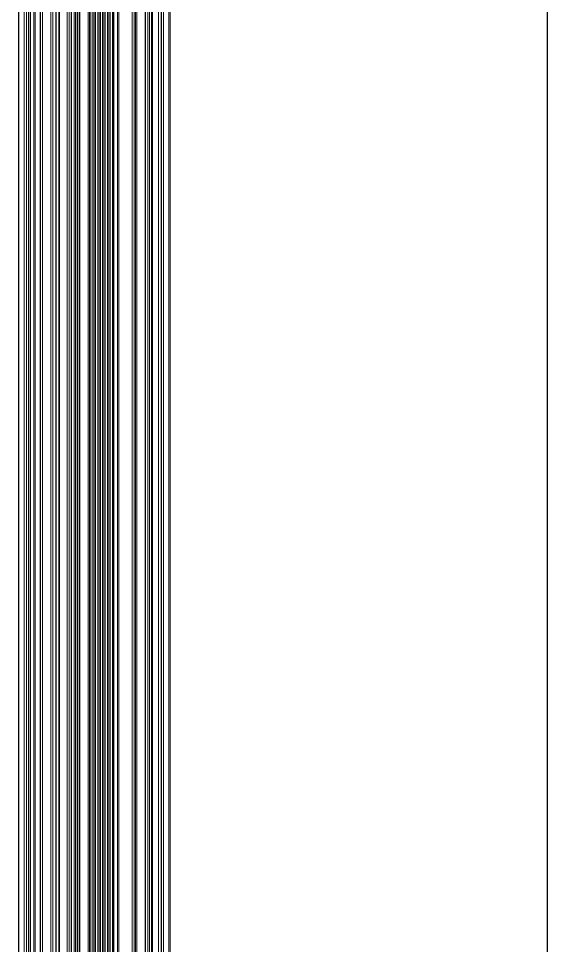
# Model space of a CAD drawing. Header units: millimetres. Extents: x 39 to 459, y 26 to 647.
# Drawn here: x 153.07 to 154.924, y 259.217 to 262.464 of the extents above; entities that cross this region are included whole.
import ezdxf

# ---------------------------------------------------------------- set-up
doc = ezdxf.new("R2010")
doc.units = ezdxf.units.MM
doc.layers.add('ANTET', color=7, linetype='Continuous')

# ---------------------------------------------------------------- blocks, each defined once
blk = doc.blocks.new('Kayıt Montajı')
at = {"color": 7, "linetype": 'Continuous', "lineweight": 15}
for p, q in [((11288.6942, 2149.8857), (11288.6942, 2125.1445)), ((11288.6984, 2149.8857), (11288.6984, 2125.1445)), ((11288.6403, 2149.871), (11288.6403, 2125.1298)), ((11288.6411, 2149.8698), (11288.6411, 2125.1286)), ((11288.6602, 2149.8588), (11288.6602, 2125.1176)), ((11288.6604, 2149.8587), (11288.6604, 2125.1175)), ((11288.6686, 2149.8547), (11288.6686, 2125.1135)), ((11288.6747, 2149.8549), (11288.6747, 2125.1137)), ((11288.6814, 2149.8588), (11288.6814, 2125.1176)), ((11288.6823, 2125.1188), (11288.6823, 2149.86)), ((11288.7158, 2149.8285), (11288.7158, 2125.0873)), ((11288.7168, 2149.8269), (11288.7168, 2125.0857)), ((11288.7237, 2149.8221), (11288.7237, 2125.0809)), ((11288.7239, 2149.822), (11288.7239, 2125.0808)), ((11288.7536, 2149.8049), (11288.7536, 2125.0637)), ((11288.9869, 2149.7167), (11288.9869, 2126.6903)), ((11288.9912, 2149.7167), (11288.9912, 2126.6903)), ((11288.8106, 2149.6884), (11288.8106, 2126.662)), ((11288.8174, 2149.6923), (11288.8174, 2126.6659)), ((11288.927, 2149.6817), (11288.927, 2126.6552)), ((11288.935, 2149.6817), (11288.935, 2126.6552)), ((11288.9395, 2149.6843), (11288.9395, 2126.6578)), ((11288.944, 2149.6915), (11288.944, 2126.665)), ((11288.952, 2149.6915), (11288.952, 2126.665)), ((11288.9565, 2149.6941), (11288.9565, 2126.6676)), ((11288.961, 2149.7013), (11288.961, 2126.6748)), ((11288.969, 2149.7013), (11288.969, 2126.6748)), ((11288.9735, 2149.7039), (11288.9735, 2126.6774)), ((11288.9743, 2149.7094), (11288.9743, 2126.683)), ((11289.0389, 2149.6892), (11289.0389, 2124.948)), ((11289.0452, 2149.6855), (11289.0452, 2124.9443)), ((11288.7601, 2149.6794), (11288.7601, 2126.6529)), ((11288.761, 2149.6781), (11288.761, 2126.6517)), ((11288.7705, 2149.6726), (11288.7705, 2126.6462)), ((11288.7727, 2149.6721), (11288.7727, 2126.6457)), ((11288.7811, 2149.6721), (11288.7811, 2126.6457)), ((11288.7833, 2149.6726), (11288.7833, 2126.6462)), ((11288.8533, 2149.6518), (11288.8533, 2126.6254)), ((11288.8554, 2149.6523), (11288.8554, 2126.6259)), ((11288.8841, 2149.6523), (11288.8841, 2126.6259)), ((11288.8886, 2149.6549), (11288.8886, 2126.6285)), ((11288.8931, 2149.6621), (11288.8931, 2126.6357)), ((11288.9011, 2149.6621), (11288.9011, 2126.6357)), ((11288.9056, 2149.6647), (11288.9056, 2126.6383)), ((11288.9101, 2149.6719), (11288.9101, 2126.6455)), ((11288.918, 2149.6719), (11288.918, 2126.6455)), ((11288.9225, 2149.6745), (11288.9225, 2126.648)), ((11288.8248, 2149.642), (11288.8248, 2126.6156)), ((11288.8257, 2149.6408), (11288.8257, 2126.6143)), ((11288.8352, 2149.6353), (11288.8352, 2126.6088)), ((11288.8395, 2149.6353), (11288.8395, 2126.6088)), ((11288.8458, 2149.6389), (11288.8458, 2126.6125)), ((11288.8467, 2126.6137), (11288.8467, 2149.6402)), ((11289.0504, 2149.6371), (11289.0504, 2124.8959)), ((11289.0548, 2149.631), (11289.0548, 2124.8898)), ((11289.1099, 2149.6359), (11289.1099, 2124.8947)), ((11289.1312, 2149.6359), (11289.1312, 2124.8947)), ((11289.0845, 2149.6138), (11289.0845, 2124.8727)), ((11289.0847, 2149.6137), (11289.0847, 2124.8725)), ((11289.0929, 2149.6098), (11289.0929, 2124.8686)), ((11289.0989, 2149.6099), (11289.0989, 2124.8687)), ((11289.1057, 2149.6138), (11289.1057, 2124.8727)), ((11289.1066, 2124.8739), (11289.1066, 2149.6151)), ((11289.14, 2149.5836), (11289.14, 2124.8424)), ((11289.1411, 2149.5819), (11289.1411, 2124.8407)), ((11289.148, 2149.5772), (11289.148, 2124.836)), ((11289.1481, 2149.5771), (11289.1481, 2124.8359)), ((11289.1672, 2149.5661), (11289.1672, 2124.8249)), ((11289.1715, 2149.5661), (11289.1715, 2124.8249)), ((11290.4939, 2126.6932), (11290.4939, 2148.1065))]:
    blk.add_line(p, q, dxfattribs=at)
at = {"color": 8, "linetype": 'Continuous', "lineweight": 15}
blk.add_line((11290.493, 2148.106), (11290.493, 2126.6926), dxfattribs=at)

msp = doc.modelspace()

# ---------------------------------------------------------------- block references
at = {"layer": 'ANTET', "color": 0}
msp.add_blockref('Kayıt Montajı', (-11135.5698, -1882.2259), dxfattribs=at)

doc.saveas('drawing.dxf')
